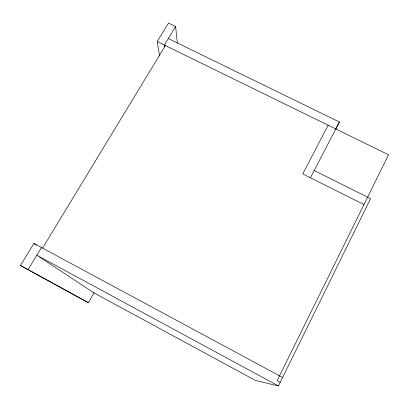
<?xml version="1.0" encoding="UTF-8"?>
<svg xmlns="http://www.w3.org/2000/svg" width="409" height="409" viewBox="0 0 409 409"><rect width="100%" height="100%" fill="white"/><g stroke="black" fill="none" stroke-linecap="round" stroke-linejoin="round"><path stroke-width="0.61" d="M278.447 385.927L36.81 255.216L93.988 292.905L255.594 380.528L278.447 385.927L370.559 198.646L314.209 170.538M310.451 177.772L339.404 122.005L168.329 38.548M335.6 129.346L339.404 122.005M328.176 125.241L302.726 173.907L364 204.566M282.599 377.487L33.911 243.447L20.45 265.482L88.334 302.701L94.223 292.496M20.45 265.482L28.063 269.628L41.478 247.522M159.582 56.038L157.214 41.575L168.518 23.073L175.635 26.524L164.367 45.077L164.638 46.969M42.562 248.11L165.394 45.578M157.214 41.575L388.55 154.791L277.149 380.641L280.231 382.303M28.063 269.628L88.334 302.701M33.911 243.447L36.498 245.293M175.635 26.524L177.327 43.037"/></g></svg>
